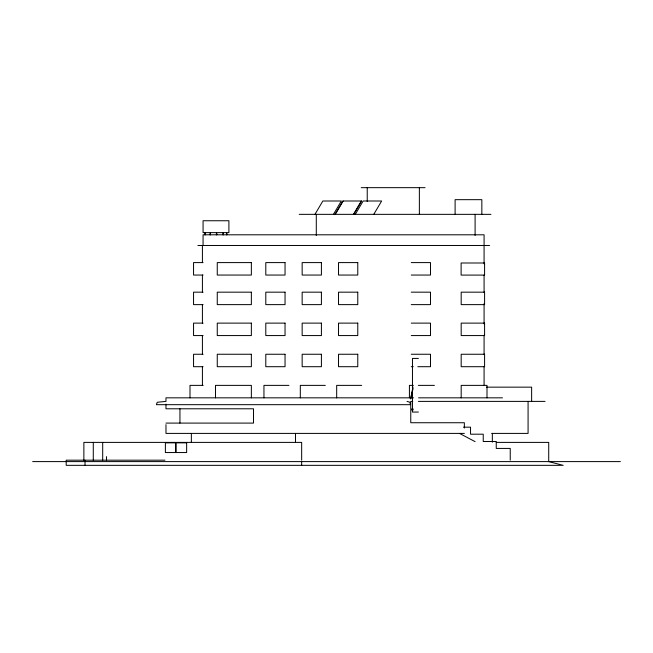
<?xml version="1.0" encoding="UTF-8"?>
<svg xmlns="http://www.w3.org/2000/svg" width="653" height="653" viewBox="0 0 653 653"><rect width="100%" height="100%" fill="white"/><g stroke="black" fill="none" stroke-linecap="round" stroke-linejoin="round"><path stroke-width="0.98" d="M410.761 397.832L413.014 387.033M410.761 399.007L413.014 388.715M314.958 214.347L322.851 201.002L341.331 201.002L333.446 214.347M334.965 214.347L342.849 201.002L361.648 201.002L353.763 214.347M335.773 213.515L343.168 201.002M353.444 214.347L361.338 201.002M355.281 214.347L363.166 201.002L381.654 201.002L373.769 214.347M361.231 187.664L425.062 187.664M299.221 214.347L490.958 214.347M197.883 245.479L489.603 245.479M203.099 262.596L193.549 262.596L193.549 275.052L203.099 275.052M411.259 262.596L430.507 262.596L430.507 275.052L411.259 275.052M203.099 292.169L193.549 292.169L193.549 304.625L203.099 304.625M411.259 292.169L430.507 292.169L430.507 304.625L411.259 304.625M203.099 323.121L193.549 323.121L193.549 335.569L203.099 335.569M411.259 323.121L430.507 323.121L430.507 335.569L411.259 335.569M203.099 354.252L193.549 354.252L193.549 366.7L203.099 366.7M411.259 354.252L430.507 354.252L430.507 366.7L417.822 366.7M418.402 358.432L412.467 358.432L412.467 412.059L418.402 412.059M411.259 366.7L413.243 366.7M203.165 385.376L189.999 385.376L189.999 397.832M288.944 385.376L263.951 385.376L263.951 397.832M325.308 385.376L300.315 385.376L300.315 397.832M361.672 385.376L336.679 385.376L336.679 397.832M413.382 385.376L409.415 385.376L409.415 397.832M418.353 385.376L434.408 385.376M486.55 387.156L531.632 387.156L531.632 401.391M413.504 397.832L165.976 397.832L165.976 401.391L157.242 402.272L156.385 404.68L410.296 404.68L410.002 402.272L407.015 401.391M418.524 397.832L502.475 397.832M412.704 401.391L410.761 401.391L410.761 409.023L413.218 409.023M418.393 401.391L545.051 401.391M413.218 409.904L410.761 409.904L410.761 422.736L464.356 422.736L464.356 428.066M165.976 423.095L253.495 423.095L253.495 408.786L165.976 408.786L165.976 404.158M463.508 427.168L470.535 427.168L470.535 434.196L483.236 434.196L483.236 441.485L496.247 441.485L496.247 448.423L510.238 448.423L510.238 460.177M464.356 433.404L165.976 433.404L165.976 424.646M491.685 433.404L528.081 433.404L528.081 401.391M496.215 442.391L548.716 442.391L548.716 461.598L563.172 465.336L66.198 465.336L66.198 460.177L164.956 460.177M32.65 461.598L620.35 461.598M459.492 433.404L475.115 441.648M492.338 433.404L492.338 442.187M486.999 397.832L486.999 385.376L461.181 385.376L461.181 397.832M484.085 263.82L484.085 234.802L203.067 234.802L203.067 245.479M484.085 275.035L484.085 292.364M484.085 303.572L484.085 323.961M484.085 335.177L484.085 354.538M484.085 366.774L484.085 385.115M481.841 214.347L481.841 199.671L455.108 199.671L455.108 214.347M475.098 214.347L475.098 235.431M419.365 187.664L419.365 214.347M367.231 187.664L367.231 201.499M316.289 214.347L316.289 235.431M301.662 460.177L301.662 442.391L83.87 442.391L83.87 460.177M301.662 461.598L301.662 465.336M295.499 433.404L295.499 442.334M251.356 397.832L251.356 385.376L215.514 385.376L215.514 397.832M226.885 234.802L226.885 232.623L228.901 232.623L228.901 220.747L203.067 220.747L203.067 232.623L204.83 232.623L204.83 234.802M226.567 234.802L226.567 232.623L223.253 232.623L223.253 234.802M223 234.802L223 232.623L216.82 232.623L216.82 234.802M216.404 234.802L216.404 232.623L210.421 232.623L210.421 234.802M210.095 234.802L210.095 232.623L205.271 232.623L205.271 234.802M202.414 245.479L202.414 262.596M202.414 275.052L202.414 292.169M202.414 304.625L202.414 323.121M202.414 335.569L202.414 354.252M202.414 366.7L202.414 385.376M191.353 433.404L191.353 442.334M179.942 408.786L179.942 423.095M106.521 456.618L106.521 460.177M102.692 442.391L102.692 460.177M93.281 442.391L93.281 460.177M85.021 460.177L85.021 465.336M251.356 262.596L217.261 262.596L217.261 275.052L251.356 275.052L251.356 262.596M285.043 262.596L265.795 262.596L265.795 275.052L285.043 275.052L285.043 262.596M321.407 262.596L302.159 262.596L302.159 275.052L321.407 275.052L321.407 262.596M357.771 262.596L338.523 262.596L338.523 275.052L357.771 275.052L357.771 262.596M484.583 262.996L461.116 262.996L461.116 275.093L484.583 275.093L484.583 262.996M251.356 292.169L217.261 292.169L217.261 304.625L251.356 304.625L251.356 292.169M285.043 292.169L265.795 292.169L265.795 304.625L285.043 304.625L285.043 292.169M321.407 292.169L302.159 292.169L302.159 304.625L321.407 304.625L321.407 292.169M357.771 292.169L338.523 292.169L338.523 304.625L357.771 304.625L357.771 292.169M484.583 292.169L461.181 292.169L461.181 304.625L484.583 304.625L484.583 292.169M251.356 323.121L217.261 323.121L217.261 335.569L251.356 335.569L251.356 323.121M285.043 323.121L265.795 323.121L265.795 335.569L285.043 335.569L285.043 323.121M321.407 323.121L302.159 323.121L302.159 335.569L321.407 335.569L321.407 323.121M357.771 323.121L338.523 323.121L338.523 335.569L357.771 335.569L357.771 323.121M484.583 323.121L461.181 323.121L461.181 335.569L484.583 335.569L484.583 323.121M251.356 354.252L217.261 354.252L217.261 366.7L251.356 366.7L251.356 354.252M285.043 354.252L265.795 354.252L265.795 366.7L285.043 366.7L285.043 354.252M321.407 354.252L302.159 354.252L302.159 366.7L321.407 366.7L321.407 354.252M357.771 354.252L338.523 354.252L338.523 366.7L357.771 366.7L357.771 354.252M484.583 354.252L461.181 354.252L461.181 366.7L484.583 366.7L484.583 354.252M175.486 442.856L165.389 442.856L165.389 452.545L175.486 452.545L175.486 442.856M186.644 442.856L176.179 442.856L176.179 452.545L186.644 452.545L186.644 442.856"/></g></svg>
